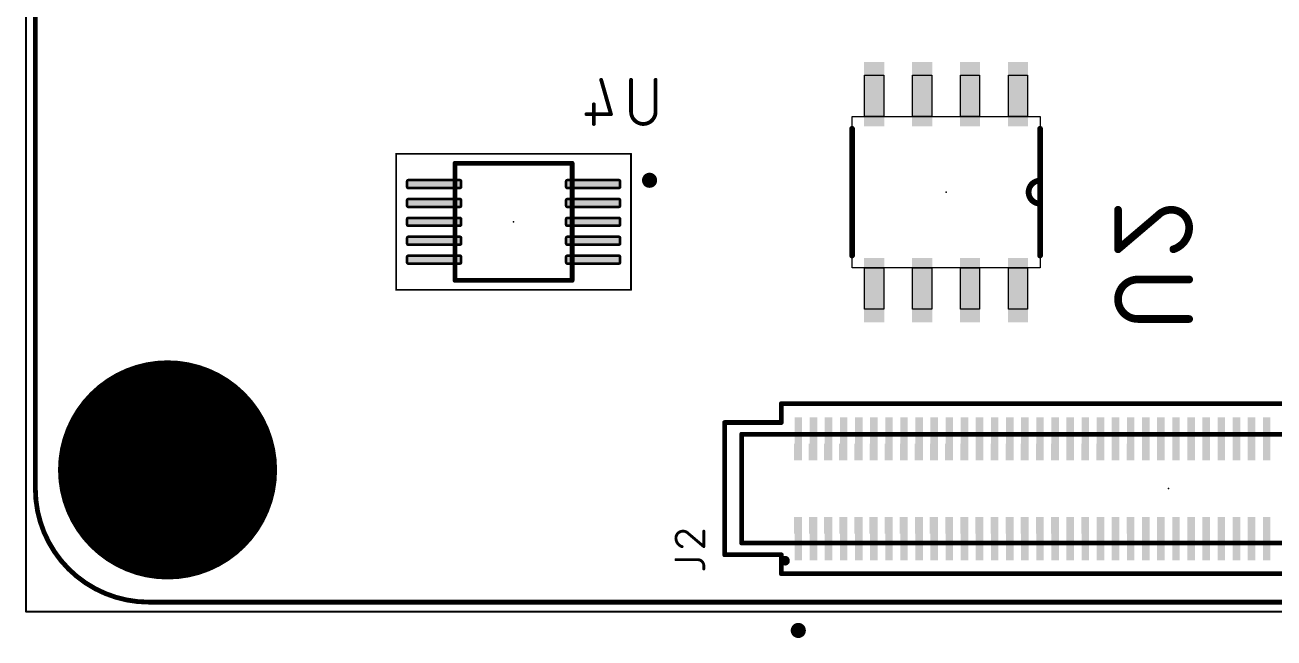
# Model space of a CAD drawing. Extents: x -68 to 70, y -45 to 46.
# Drawn here: x -21.38 to 11.7, y -19.25 to -3.03 of the extents above; entities that cross this region are included whole.
import ezdxf

# ---------------------------------------------------------------- set-up
doc = ezdxf.new("R2010")
doc.units = 0
for name, color, linetype in [('1', 12, 'CONTINUOUS'), ('16', 132, 'CONTINUOUS'), ('17', 110, 'CONTINUOUS'), ('21', 253, 'CONTINUOUS'), ('22', 253, 'CONTINUOUS'), ('23', 53, 'CONTINUOUS'), ('24', 53, 'CONTINUOUS'), ('25', 253, 'CONTINUOUS'), ('26', 253, 'CONTINUOUS'), ('39', 12, 'CONTINUOUS'), ('40', 132, 'CONTINUOUS'), ('41', 12, 'CONTINUOUS'), ('43', 110, 'CONTINUOUS'), ('51', 253, 'CONTINUOUS'), ('52', 253, 'CONTINUOUS')]:
    doc.layers.add(name, color=color, linetype=linetype)

# ---------------------------------------------------------------- blocks, each defined once
blk = doc.blocks.new('RECT')
blk.add_solid([(-0.5, -0.5), (0.5, -0.5), (-0.5, 0.5), (0.5, 0.5)])
blk = doc.blocks.new('ROUNDP')
at = {"const_width": 0.5}
blk.add_lwpolyline([(0, -0.25, 1), (0, 0.25, 1), (0, -0.25)], format="xyb", dxfattribs=at)
blk = doc.blocks.new('RECT240000X44800R50')
at = {"const_width": 0.07}
blk.add_lwpolyline([(0.715, -0.07), (0.715, 0.07, 0.4142), (0.68, 0.105), (-0.68, 0.105, 0.4142), (-0.715, 0.07), (-0.715, -0.07, 0.4142), (-0.68, -0.105), (0.68, -0.105, 0.4142)], format="xyb", close=True, dxfattribs=at)
blk.add_solid([(-0.6975, -0.0875), (0.6975, -0.0875), (-0.6975, 0.0875), (0.6975, 0.0875)])

msp = doc.modelspace()

# ---------------------------------------------------------------- linework, layer by layer
at = {"layer": '21', "const_width": 0.127}
for points in [[(-21.1, 18.696), (-21.1, -15.304)], [(-2.4, -16.74), (-2.4, -13.86)], [(-2.4, -13.86), (20.2, -13.86)], [(20.2, -16.74), (-2.4, -16.74)], [(-18.1, -18.304), (30.9, -18.304)]]:
    msp.add_lwpolyline(points, dxfattribs=at)
at = {"layer": '21'}
for points, const_width in [([(-2.3682, -13.86, 1), (-2.4318, -13.86)], 0.0635), ([(-2.4, -13.8283, 1), (-2.4, -13.8918)], 0.0635), ([(-21.1, -15.304, 0.4142), (-18.1, -18.304)], 0.127), ([(-21.0683, -15.304, 1), (-21.1318, -15.304)], 0.0635), ([(-21.1318, -15.304, 1), (-21.0683, -15.304)], 0.0635), ([(-2.4318, -16.74, 1), (-2.3682, -16.74)], 0.0635), ([(-2.4, -16.7083, 1), (-2.4, -16.7718)], 0.0635), ([(-18.1, -18.2723, 1), (-18.1, -18.3358)], 0.0635), ([(-18.1, -18.3358, 1), (-18.1, -18.2723)], 0.0635), ([(-0.9, -19.154, 1), (-0.9, -18.954, 1), (-0.9, -19.154)], 0.2)]:
    msp.add_lwpolyline(points, format="xyb", dxfattribs=dict(at, const_width=const_width))
at = {"layer": '22'}
for points, const_width in [([(0.5238, -9.1284), (0.5238, -5.7756)], 0.1524), ([(5.5022, -5.7756), (5.5022, -7.1472)], 0.1524), ([(-6.888, -6.688), (-9.988, -6.688)], 0.127), ([(5.5022, -7.1472), (5.5022, -7.7568)], 0.1524), ([(5.5022, -7.7568), (5.5022, -9.1284)], 0.1524), ([(-9.988, -9.788), (-6.888, -9.788)], 0.127)]:
    msp.add_lwpolyline(points, dxfattribs=dict(at, const_width=const_width))
for points, const_width in [([(0.5619, -5.7756, 1), (0.4857, -5.7756)], 0.0762), ([(5.5403, -5.7756, 1), (5.4641, -5.7756)], 0.0762), ([(-9.988, -6.6563, 1), (-9.988, -6.7198)], 0.0635), ([(-6.888, -6.7198, 1), (-6.888, -6.6563)], 0.0635), ([(-4.838, -7.238, 1), (-4.838, -7.038, 1), (-4.838, -7.238)], 0.2), ([(5.5022, -7.1472, 1), (5.5022, -7.7568)], 0.1524), ([(5.5403, -7.1472, 1), (5.4641, -7.1472)], 0.0762), ([(5.4641, -7.1472, 1), (5.5403, -7.1472)], 0.0762), ([(5.5022, -7.1853, 1), (5.5022, -7.1091)], 0.0762), ([(5.5403, -7.7568, 1), (5.4641, -7.7568)], 0.0762), ([(5.4641, -7.7568, 1), (5.5403, -7.7568)], 0.0762), ([(5.5022, -7.7949, 1), (5.5022, -7.7187)], 0.0762), ([(0.4857, -9.1284, 1), (0.5619, -9.1284)], 0.0762), ([(5.4641, -9.1284, 1), (5.5403, -9.1284)], 0.0762), ([(-9.988, -9.7562, 1), (-9.988, -9.8198)], 0.0635), ([(-6.888, -9.8198, 1), (-6.888, -9.7562)], 0.0635)]:
    msp.add_lwpolyline(points, format="xyb", dxfattribs=dict(at, const_width=const_width))
at = {"layer": '23'}
msp.add_point((8.9, -15.3), dxfattribs=at)
at = {"layer": '24'}
for p in [(3.013, -7.452), (-8.438, -8.238)]:
    msp.add_point(p, dxfattribs=at)
at = {"layer": '25'}
for points, const_width in [([(-3.9552, -16.4259, 0.4142), (-4.1398, -16.6104)], 0.0762), ([(-3.8117, -16.4874, 0.2053), (-3.9552, -16.4259)], 0.0762), ([(-3.9552, -16.4068, 1), (-3.9552, -16.4449)], 0.0381), ([(-3.9552, -16.4449, 1), (-3.9552, -16.4068)], 0.0381), ([(-3.7993, -16.4729, 1), (-3.824, -16.5019)], 0.0381), ([(-3.8255, -16.5005, 1), (-3.7979, -16.4742)], 0.0381), ([(-3.3826, -16.4259, 1), (-3.4207, -16.4259)], 0.0381), ([(-4.1398, -16.6104, 0.3252), (-3.9757, -16.836)], 0.0762), ([(-4.1207, -16.6104, 1), (-4.1588, -16.6104)], 0.0381), ([(-4.1588, -16.6104, 1), (-4.1207, -16.6104)], 0.0381), ([(-3.9816, -16.8541, 1), (-3.9699, -16.8178)], 0.0381), ([(-3.4207, -16.836, 1), (-3.3826, -16.836)], 0.0381), ([(-3.4139, -16.8505, 1), (-3.3893, -16.8214)], 0.0381), ([(-4.1398, -17.1609, 1), (-4.1398, -17.199)], 0.0381), ([(-3.4016, -17.344, 0.4142), (-3.5656, -17.18)], 0.0762), ([(-3.5656, -17.1609, 1), (-3.5656, -17.199)], 0.0381), ([(-3.5656, -17.199, 1), (-3.5656, -17.1609)], 0.0381), ([(-3.3826, -17.344, 1), (-3.4207, -17.344)], 0.0381), ([(-3.4207, -17.426, 1), (-3.3826, -17.426)], 0.0381), ([(-3.4206, -17.344, 1), (-3.3825, -17.344)], 0.0381)]:
    msp.add_lwpolyline(points, format="xyb", dxfattribs=dict(at, const_width=const_width))
at = {"layer": '25', "const_width": 0.0762}
for points in [[(-3.8117, -16.4874), (-3.4016, -16.836)], [(-3.4016, -16.836), (-3.4016, -16.4259)], [(-4.1398, -17.18), (-3.5656, -17.18)], [(-3.4016, -17.344), (-3.4016, -17.426)]]:
    msp.add_lwpolyline(points, dxfattribs=at)
at = {"layer": '26'}
for points, const_width in [([(-6.0951, -4.4718, 1), (-6.144, -4.4858)], 0.0508), ([(-5.3025, -4.4788, 1), (-5.3533, -4.4788)], 0.0508), ([(-4.6534, -4.4788, 1), (-4.7042, -4.4788)], 0.0508), ([(-6.2889, -5.1279, 1), (-6.3397, -5.1279)], 0.0508), ([(-5.3279, -5.3226, 1), (-4.6788, -5.3226)], 0.1016), ([(-5.3025, -5.3226, 1), (-5.3533, -5.3226)], 0.0508), ([(-4.6534, -5.3226, 1), (-4.7042, -5.3226)], 0.0508), ([(-6.509, -5.3622, 1), (-6.509, -5.413)], 0.0508), ([(-6.3397, -5.6472, 1), (-6.2889, -5.6472)], 0.0508), ([(-5.8843, -5.3945, 1), (-5.8355, -5.3806)], 0.0508), ([(-5.8599, -5.413, 1), (-5.8599, -5.3622)], 0.0508), ([(-5.3533, -5.3226, 1), (-5.3025, -5.3226)], 0.0508), ([(-4.7042, -5.3226, 1), (-4.6534, -5.3226)], 0.0508), ([(7.6167, -7.9188, 1), (7.5151, -7.9188)], 0.1016), ([(8.9778, -7.9188, 0.2053), (8.6117, -8.0756)], 0.2032), ([(9.4484, -8.3894, 0.4142), (8.9778, -7.9188)], 0.2032), ([(8.9778, -7.868, 1), (8.9778, -7.9696)], 0.1016), ([(8.9778, -7.9696, 1), (8.9778, -7.868)], 0.1016), ([(8.5749, -8.0406, 1), (8.6485, -8.1107)], 0.1016), ([(8.6446, -8.1143, 1), (8.5788, -8.0369)], 0.1016), ([(9.0301, -8.9646, 0.3252), (9.4484, -8.3894)], 0.2032), ([(9.4992, -8.3894, 1), (9.3976, -8.3894)], 0.1016), ([(9.3976, -8.3894, 1), (9.4992, -8.3894)], 0.1016), ([(7.533, -8.9259, 1), (7.5988, -9.0033)], 0.1016), ([(7.5151, -8.9646, 1), (7.6167, -8.9646)], 0.1016), ([(9.0144, -8.9163, 1), (9.0457, -9.0129)], 0.1016), ([(8.0888, -9.7638, 1), (8.0888, -10.8097)], 0.2032), ([(8.0888, -9.713, 1), (8.0888, -9.8146)], 0.1016), ([(8.0888, -9.8146, 1), (8.0888, -9.713)], 0.1016), ([(9.4484, -9.8146, 1), (9.4484, -9.713)], 0.1016), ([(8.0888, -10.7589, 1), (8.0888, -10.8605)], 0.1016), ([(8.0888, -10.8605, 1), (8.0888, -10.7589)], 0.1016), ([(9.4484, -10.8605, 1), (9.4484, -10.7589)], 0.1016)]:
    msp.add_lwpolyline(points, format="xyb", dxfattribs=dict(at, const_width=const_width))
for points, const_width in [([(-6.1195, -4.4788), (-5.8599, -5.3876)], 0.1016), ([(-5.3279, -5.3226), (-5.3279, -4.4788)], 0.1016), ([(-4.6788, -4.4788), (-4.6788, -5.3226)], 0.1016), ([(-6.3143, -5.1279), (-6.3143, -5.6472)], 0.1016), ([(-5.8599, -5.3876), (-6.509, -5.3876)], 0.1016), ([(7.5659, -8.9646), (7.5659, -7.9188)], 0.2032), ([(8.6117, -8.0756), (7.5659, -8.9646)], 0.2032), ([(8.0888, -9.7638), (9.4484, -9.7638)], 0.2032), ([(9.4484, -10.8097), (8.0888, -10.8097)], 0.2032)]:
    msp.add_lwpolyline(points, dxfattribs=dict(at, const_width=const_width))
at = {"layer": '39'}
for points, const_width in [([(-21.35, 21.946), (-21.35, -18.554)], 0.05), ([(19.15, -13.05), (-1.35, -13.05)], 0.127), ([(-1.35, -13.05), (-1.35, -13.55)], 0.127), ([(-1.35, -13.55), (-2.85, -13.55)], 0.127), ([(-2.85, -13.55), (-2.85, -17.05)], 0.127), ([(-2.85, -17.05), (-1.35, -17.05)], 0.127), ([(-1.35, -17.05), (-1.35, -17.55)], 0.127), ([(-1.35, -17.55), (19.15, -17.55)], 0.127), ([(-21.35, -18.554), (34.15, -18.554)], 0.05)]:
    msp.add_lwpolyline(points, dxfattribs=dict(at, const_width=const_width))
for points, const_width in [([(-1.35, -13.0183, 1), (-1.35, -13.0818)], 0.0635), ([(-1.3183, -13.05, 1), (-1.3818, -13.05)], 0.0635), ([(-2.8182, -13.55, 1), (-2.8818, -13.55)], 0.0635), ([(-2.85, -13.5183, 1), (-2.85, -13.5818)], 0.0635), ([(-1.3818, -13.55, 1), (-1.3183, -13.55)], 0.0635), ([(-1.35, -13.5818, 1), (-1.35, -13.5183)], 0.0635), ([(-2.8818, -17.05, 1), (-2.8182, -17.05)], 0.0635), ([(-2.85, -17.0183, 1), (-2.85, -17.0817)], 0.0635), ([(-1.3183, -17.05, 1), (-1.3818, -17.05)], 0.0635), ([(-1.35, -17.0817, 1), (-1.35, -17.0183)], 0.0635), ([(-1.35, -17.5183, 1), (-1.35, -17.5817)], 0.0635), ([(-1.3818, -17.55, 1), (-1.3183, -17.55)], 0.0635), ([(-21.35, -18.5415, 1), (-21.35, -18.5665)], 0.025), ([(-21.3625, -18.554, 1), (-21.3375, -18.554)], 0.025)]:
    msp.add_lwpolyline(points, format="xyb", dxfattribs=dict(at, const_width=const_width))
at = {"layer": '40', "const_width": 0.05}
for points in [[(-5.328, -6.438), (-11.548, -6.438)], [(-11.548, -6.438), (-11.548, -10.038)], [(-5.328, -10.038), (-5.328, -6.438)], [(-11.548, -10.038), (-5.328, -10.038)]]:
    msp.add_lwpolyline(points, dxfattribs=at)
at = {"layer": '40', "const_width": 0.025}
for points in [[(-11.548, -6.4255, 1), (-11.548, -6.4505)], [(-11.5355, -6.438, 1), (-11.5605, -6.438)], [(-5.3155, -6.438, 1), (-5.3405, -6.438)], [(-5.328, -6.4505, 1), (-5.328, -6.4255)], [(-11.548, -10.0255, 1), (-11.548, -10.0505)], [(-11.5605, -10.038, 1), (-11.5355, -10.038)], [(-5.3405, -10.038, 1), (-5.3155, -10.038)], [(-5.328, -10.0505, 1), (-5.328, -10.0255)]]:
    msp.add_lwpolyline(points, format="xyb", dxfattribs=at)
at = {"layer": '51'}
for points, const_width in [([(-21.1, 18.696), (-21.1, -15.304)], 0.127), ([(-2.4, -16.74), (-2.4, -13.86)], 0.127), ([(-2.4, -13.86), (-1.18, -13.86)], 0.127), ([(-1.18, -16.74), (-2.4, -16.74)], 0.127), ([(-1.26, -17.2053), (-1.2494, -17.2053)], 0.25), ([(-1.2494, -17.2053), (-1.2494, -17.2106)], 0.25), ([(-18.1, -18.304), (30.9, -18.304)], 0.127)]:
    msp.add_lwpolyline(points, dxfattribs=dict(at, const_width=const_width))
for points, const_width in [([(-2.3682, -13.86, 1), (-2.4318, -13.86)], 0.0635), ([(-2.4, -13.8283, 1), (-2.4, -13.8918)], 0.0635), ([(-1.18, -13.8918, 1), (-1.18, -13.8283)], 0.0635), ([(-21.1, -15.304, 0.4142), (-18.1, -18.304)], 0.127), ([(-21.0683, -15.304, 1), (-21.1318, -15.304)], 0.0635), ([(-21.1318, -15.304, 1), (-21.0683, -15.304)], 0.0635), ([(-2.4318, -16.74, 1), (-2.3682, -16.74)], 0.0635), ([(-2.4, -16.7083, 1), (-2.4, -16.7718)], 0.0635), ([(-1.18, -16.7718, 1), (-1.18, -16.7083)], 0.0635), ([(-1.26, -17.1428, 1), (-1.26, -17.2678)], 0.125), ([(-1.1869, -17.2053, 1), (-1.3119, -17.2053)], 0.125), ([(-1.3119, -17.2106, 1), (-1.1869, -17.2106)], 0.125), ([(-1.2494, -17.2678, 1), (-1.2494, -17.1428)], 0.125), ([(-18.1, -18.2723, 1), (-18.1, -18.3358)], 0.0635), ([(-18.1, -18.3358, 1), (-18.1, -18.2723)], 0.0635), ([(-0.9, -19.154, 1), (-0.9, -18.954, 1), (-0.9, -19.154)], 0.2)]:
    msp.add_lwpolyline(points, format="xyb", dxfattribs=dict(at, const_width=const_width))
at = {"layer": '52'}
for p, q in [((0.854, -5.4454), (0.854, -4.3532)), ((0.854, -4.3532), (1.362, -4.3532)), ((1.362, -4.3532), (1.362, -5.4454)), ((2.124, -5.4454), (2.124, -4.3532)), ((2.124, -4.3532), (2.632, -4.3532)), ((2.632, -4.3532), (2.632, -5.4454)), ((3.394, -5.4454), (3.394, -4.3532)), ((3.394, -4.3532), (3.902, -4.3532)), ((3.902, -4.3532), (3.902, -5.4454)), ((4.664, -5.4454), (4.664, -4.3532)), ((4.664, -4.3532), (5.172, -4.3532)), ((5.172, -4.3532), (5.172, -5.4454)), ((0.5238, -9.4586), (0.5238, -5.4454)), ((0.5238, -5.4454), (5.5022, -5.4454)), ((1.362, -5.4454), (0.854, -5.4454)), ((2.632, -5.4454), (2.124, -5.4454)), ((3.902, -5.4454), (3.394, -5.4454)), ((5.172, -5.4454), (4.664, -5.4454)), ((5.5022, -5.4454), (5.5022, -7.1472)), ((5.5022, -7.1472), (5.5022, -7.7568)), ((5.5022, -7.7568), (5.5022, -9.4586)), ((5.5022, -9.4586), (0.5238, -9.4586)), ((0.854, -9.4586), (1.362, -9.4586)), ((0.854, -10.5508), (0.854, -9.4586)), ((1.362, -9.4586), (1.362, -10.5508)), ((2.124, -9.4586), (2.632, -9.4586)), ((2.124, -10.5508), (2.124, -9.4586)), ((2.632, -9.4586), (2.632, -10.5508)), ((3.394, -9.4586), (3.902, -9.4586)), ((3.394, -10.5508), (3.394, -9.4586)), ((3.902, -9.4586), (3.902, -10.5508)), ((4.664, -9.4586), (5.172, -9.4586)), ((4.664, -10.5508), (4.664, -9.4586)), ((5.172, -9.4586), (5.172, -10.5508)), ((1.362, -10.5508), (0.854, -10.5508)), ((2.632, -10.5508), (2.124, -10.5508)), ((3.902, -10.5508), (3.394, -10.5508)), ((5.172, -10.5508), (4.664, -10.5508))]:
    msp.add_line(p, q, dxfattribs=at)
for points, const_width in [([(-9.9563, -6.688, 1), (-10.0198, -6.688)], 0.0635), ([(-9.988, -6.6563, 1), (-9.988, -6.7198)], 0.0635), ([(-6.8563, -6.688, 1), (-6.9197, -6.688)], 0.0635), ([(-6.888, -6.7198, 1), (-6.888, -6.6563)], 0.0635), ([(-4.838, -7.238, 1), (-4.838, -7.038, 1), (-4.838, -7.238)], 0.2), ([(-9.988, -9.7562, 1), (-9.988, -9.8198)], 0.0635), ([(-10.0198, -9.788, 1), (-9.9563, -9.788)], 0.0635), ([(-6.9197, -9.788, 1), (-6.8563, -9.788)], 0.0635), ([(-6.888, -9.8198, 1), (-6.888, -9.7562)], 0.0635)]:
    msp.add_lwpolyline(points, format="xyb", dxfattribs=dict(at, const_width=const_width))
at = {"layer": '52', "const_width": 0.127}
for points in [[(-6.888, -6.688), (-9.988, -6.688)], [(-9.988, -6.688), (-9.988, -9.788)], [(-6.888, -9.788), (-6.888, -6.688)], [(-9.988, -9.788), (-6.888, -9.788)]]:
    msp.add_lwpolyline(points, dxfattribs=at)
at = {"layer": '52'}
msp.add_arc((5.5022, -7.452), 0.3048, 90, 270, dxfattribs=at)

# ---------------------------------------------------------------- block references
at = {"layer": '1', "xscale": 0.2, "yscale": 0.7}
for p in [(-0.9, -13.76), (-0.5, -13.76), (-0.1, -13.76), (0.3, -13.76), (0.7, -13.76), (1.1, -13.76), (1.5, -13.76), (1.9, -13.76), (2.3, -13.76), (2.7, -13.76), (3.1, -13.76), (3.5, -13.76), (3.9, -13.76), (4.3, -13.76), (4.7, -13.76), (5.1, -13.76), (5.5, -13.76), (5.9, -13.76), (6.3, -13.76), (6.7, -13.76), (7.1, -13.76), (7.5, -13.76), (7.9, -13.76), (8.3, -13.76), (8.7, -13.76), (9.1, -13.76), (9.5, -13.76), (9.9, -13.76), (10.3, -13.76), (10.7, -13.76), (11.1, -13.76), (11.5, -13.76)]:
    msp.add_blockref('RECT', p, dxfattribs=at)
at = {"layer": '1', "xscale": 0.2, "yscale": 0.7, "rotation": 180}
for p in [(-0.9, -13.764), (-0.5, -13.764), (-0.1, -13.764), (0.3, -13.764), (0.7, -13.764), (1.1, -13.764), (1.5, -13.764), (1.9, -13.764), (2.3, -13.764), (2.7, -13.764), (3.1, -13.764), (3.5, -13.764), (3.9, -13.764), (4.3, -13.764), (4.7, -13.764), (5.1, -13.764), (5.5, -13.764), (5.9, -13.764), (6.3, -13.764), (6.7, -13.764), (7.1, -13.764), (7.5, -13.764), (7.9, -13.764), (8.3, -13.764), (8.7, -13.764), (9.1, -13.764), (9.5, -13.764), (9.9, -13.764), (10.3, -13.764), (10.7, -13.764), (11.1, -13.764), (11.5, -13.764), (-0.9, -16.84), (-0.9, -16.844), (-0.5, -16.84), (-0.5, -16.844), (-0.1, -16.84), (-0.1, -16.844), (0.3, -16.84), (0.3, -16.844), (0.7, -16.84), (0.7, -16.844), (1.1, -16.84), (1.1, -16.844), (1.5, -16.84), (1.5, -16.844), (1.9, -16.84), (1.9, -16.844), (2.3, -16.84), (2.3, -16.844), (2.7, -16.84), (2.7, -16.844), (3.1, -16.84), (3.1, -16.844), (3.5, -16.84), (3.5, -16.844), (3.9, -16.84), (3.9, -16.844), (4.3, -16.84), (4.3, -16.844), (4.7, -16.84), (4.7, -16.844), (5.1, -16.84), (5.1, -16.844), (5.5, -16.84), (5.5, -16.844), (5.9, -16.84), (5.9, -16.844), (6.3, -16.84), (6.3, -16.844), (6.7, -16.84), (6.7, -16.844), (7.1, -16.84), (7.1, -16.844), (7.5, -16.84), (7.5, -16.844), (7.9, -16.84), (7.9, -16.844), (8.3, -16.84), (8.3, -16.844), (8.7, -16.84), (8.7, -16.844), (9.1, -16.84), (9.1, -16.844), (9.5, -16.84), (9.5, -16.844), (9.9, -16.84), (9.9, -16.844), (10.3, -16.84), (10.3, -16.844), (10.7, -16.84), (10.7, -16.844), (11.1, -16.84), (11.1, -16.844), (11.5, -16.84), (11.5, -16.844)]:
    msp.add_blockref('RECT', p, dxfattribs=at)
at = {"layer": '16', "xscale": 1.7018, "yscale": 0.5334, "rotation": 90}
for p in [(1.108, -4.8612), (2.378, -4.8612), (3.648, -4.8612), (4.918, -4.8612), (1.108, -10.0428), (2.378, -10.0428), (3.648, -10.0428), (4.918, -10.0428)]:
    msp.add_blockref('RECT', p, dxfattribs=at)
at = {"layer": '16', "rotation": 180}
for p in [(-10.543, -7.238), (-6.333, -7.238), (-10.543, -7.738), (-6.333, -7.738), (-10.543, -8.238), (-6.333, -8.238), (-10.543, -8.738), (-6.333, -8.738), (-10.543, -9.238), (-6.333, -9.238)]:
    msp.add_blockref('RECT240000X44800R50', p, dxfattribs=at)
at = {"layer": '17', "xscale": 5.8, "yscale": 5.8, "rotation": 180}
msp.add_blockref('ROUNDP', (-17.6, -14.804), dxfattribs=at)
msp.add_blockref('ROUNDP', (-17.6, -14.804), dxfattribs=at)
at = {"layer": '39'}
for p, xscale, yscale in [((-0.9072, -14.3295), 0.2144, 0.4389), ((-0.5124, -14.329), 0.2247, 0.438), ((-0.1118, -14.329), 0.2236, 0.4381), ((0.2905, -14.3292), 0.2189, 0.4384), ((0.6909, -14.3292), 0.2181, 0.4384), ((1.094, -14.3294), 0.2119, 0.4389), ((1.494, -14.3294), 0.212, 0.4388), ((1.8948, -14.3295), 0.2103, 0.4389), ((2.2925, -14.3292), 0.2151, 0.4383), ((2.6948, -14.3294), 0.2105, 0.4388), ((3.091, -14.3289), 0.218, 0.4377), ((3.4933, -14.3291), 0.2134, 0.4382), ((3.8973, -14.3296), 0.2054, 0.4392), ((4.2976, -14.3296), 0.2048, 0.4392), ((4.6949, -14.3291), 0.2101, 0.4382), ((5.0949, -14.329), 0.2102, 0.438), ((5.496, -14.3291), 0.2081, 0.4383), ((5.8959, -14.329), 0.2083, 0.438), ((6.2972, -14.3292), 0.2055, 0.4385), ((6.6969, -14.329), 0.2061, 0.438), ((7.0977, -14.3291), 0.2046, 0.4382), ((7.4988, -14.3294), 0.2024, 0.4388), ((7.8985, -14.329), 0.203, 0.4379), ((8.2992, -14.3292), 0.2015, 0.4384), ((8.6996, -14.329), 0.2008, 0.438), ((9.1001, -14.3294), 0.1998, 0.4389), ((9.5004, -14.3294), 0.1992, 0.4388), ((9.9001, -14.3299), 0.1998, 0.4398), ((10.3007, -14.3296), 0.1986, 0.4392), ((10.7022, -14.329), 0.1956, 0.4381), ((11.1015, -14.3295), 0.1971, 0.439), ((11.5037, -14.3289), 0.1926, 0.4378)]:
    msp.add_blockref('RECT', p, dxfattribs=dict(at, xscale=xscale, yscale=yscale))
at = {"layer": '39', "rotation": 180}
for p, xscale, yscale in [((-0.9069, -16.2708), 0.2139, 0.4417), ((-0.5072, -16.2709), 0.2145, 0.4418), ((-0.1108, -16.2714), 0.2216, 0.4428), ((0.2924, -16.271), 0.2152, 0.4421), ((0.6907, -16.2713), 0.2185, 0.4427), ((1.0903, -16.2715), 0.2194, 0.4429), ((1.4913, -16.2714), 0.2174, 0.4428), ((1.8931, -16.2712), 0.2138, 0.4423), ((2.297, -16.2705), 0.206, 0.4411), ((2.6905, -16.2718), 0.219, 0.4436), ((3.0974, -16.2705), 0.2052, 0.441), ((3.4945, -16.2712), 0.211, 0.4424), ((3.895, -16.2712), 0.2099, 0.4423), ((4.2954, -16.2712), 0.2091, 0.4423), ((4.6935, -16.2718), 0.2131, 0.4436), ((5.0957, -16.2713), 0.2086, 0.4426), ((5.4973, -16.2709), 0.2055, 0.4419), ((5.8967, -16.2713), 0.2066, 0.4425), ((6.2971, -16.2713), 0.2058, 0.4425), ((6.6964, -16.2718), 0.2071, 0.4437), ((7.0983, -16.2711), 0.2034, 0.4422), ((7.4984, -16.2712), 0.2031, 0.4425), ((7.8987, -16.2714), 0.2026, 0.4428), ((8.2999, -16.2701), 0.2001, 0.4402), ((8.6999, -16.2704), 0.2002, 0.4409), ((9.1001, -16.2714), 0.1998, 0.4429), ((9.5005, -16.2713), 0.1989, 0.4425), ((9.9005, -16.2706), 0.1991, 0.4412), ((10.3007, -16.2707), 0.1986, 0.4413), ((10.7014, -16.271), 0.1972, 0.442), ((11.1018, -16.271), 0.1964, 0.4421), ((11.5014, -16.2707), 0.1972, 0.4413)]:
    msp.add_blockref('RECT', p, dxfattribs=dict(at, xscale=xscale, yscale=yscale))
at = {"layer": '41', "xscale": 0.2, "yscale": 0.44, "rotation": 180}
for p in [(-0.9, -14.334), (-0.5, -14.334), (-0.1, -14.334), (0.3, -14.334), (0.7, -14.334), (1.1, -14.334), (1.5, -14.334), (1.9, -14.334), (2.3, -14.334), (2.7, -14.334), (3.1, -14.334), (3.5, -14.334), (3.9, -14.334), (4.3, -14.334), (4.7, -14.334), (5.1, -14.334), (5.5, -14.334), (5.9, -14.334), (6.3, -14.334), (6.7, -14.334), (7.1, -14.334), (7.5, -14.334), (7.9, -14.334), (8.3, -14.334), (8.7, -14.334), (9.1, -14.334), (9.5, -14.334), (9.9, -14.334), (10.3, -14.334), (10.7, -14.334), (11.1, -14.334), (11.5, -14.334), (-0.9, -16.274), (-0.5, -16.274), (-0.1, -16.274), (0.3, -16.274), (0.7, -16.274), (1.1, -16.274), (1.5, -16.274), (1.9, -16.274), (2.3, -16.274), (2.7, -16.274), (3.1, -16.274), (3.5, -16.274), (3.9, -16.274), (4.3, -16.274), (4.7, -16.274), (5.1, -16.274), (5.5, -16.274), (5.9, -16.274), (6.3, -16.274), (6.7, -16.274), (7.1, -16.274), (7.5, -16.274), (7.9, -16.274), (8.3, -16.274), (8.7, -16.274), (9.1, -16.274), (9.5, -16.274), (9.9, -16.274), (10.3, -16.274), (10.7, -16.274), (11.1, -16.274), (11.5, -16.274)]:
    msp.add_blockref('RECT', p, dxfattribs=at)
at = {"layer": '43', "xscale": 0.2, "yscale": 0.44, "rotation": 180}
for p in [(-0.9, -14.334), (-0.5, -14.334), (-0.1, -14.334), (0.3, -14.334), (0.7, -14.334), (1.1, -14.334), (1.5, -14.334), (1.9, -14.334), (2.3, -14.334), (2.7, -14.334), (3.1, -14.334), (3.5, -14.334), (3.9, -14.334), (4.3, -14.334), (4.7, -14.334), (5.1, -14.334), (5.5, -14.334), (5.9, -14.334), (6.3, -14.334), (6.7, -14.334), (7.1, -14.334), (7.5, -14.334), (7.9, -14.334), (8.3, -14.334), (8.7, -14.334), (9.1, -14.334), (9.5, -14.334), (9.9, -14.334), (10.3, -14.334), (10.7, -14.334), (11.1, -14.334), (11.5, -14.334), (-0.9, -16.274), (-0.5, -16.274), (-0.1, -16.274), (0.3, -16.274), (0.7, -16.274), (1.1, -16.274), (1.5, -16.274), (1.9, -16.274), (2.3, -16.274), (2.7, -16.274), (3.1, -16.274), (3.5, -16.274), (3.9, -16.274), (4.3, -16.274), (4.7, -16.274), (5.1, -16.274), (5.5, -16.274), (5.9, -16.274), (6.3, -16.274), (6.7, -16.274), (7.1, -16.274), (7.5, -16.274), (7.9, -16.274), (8.3, -16.274), (8.7, -16.274), (9.1, -16.274), (9.5, -16.274), (9.9, -16.274), (10.3, -16.274), (10.7, -16.274), (11.1, -16.274), (11.5, -16.274)]:
    msp.add_blockref('RECT', p, dxfattribs=at)

doc.saveas('drawing.dxf')
